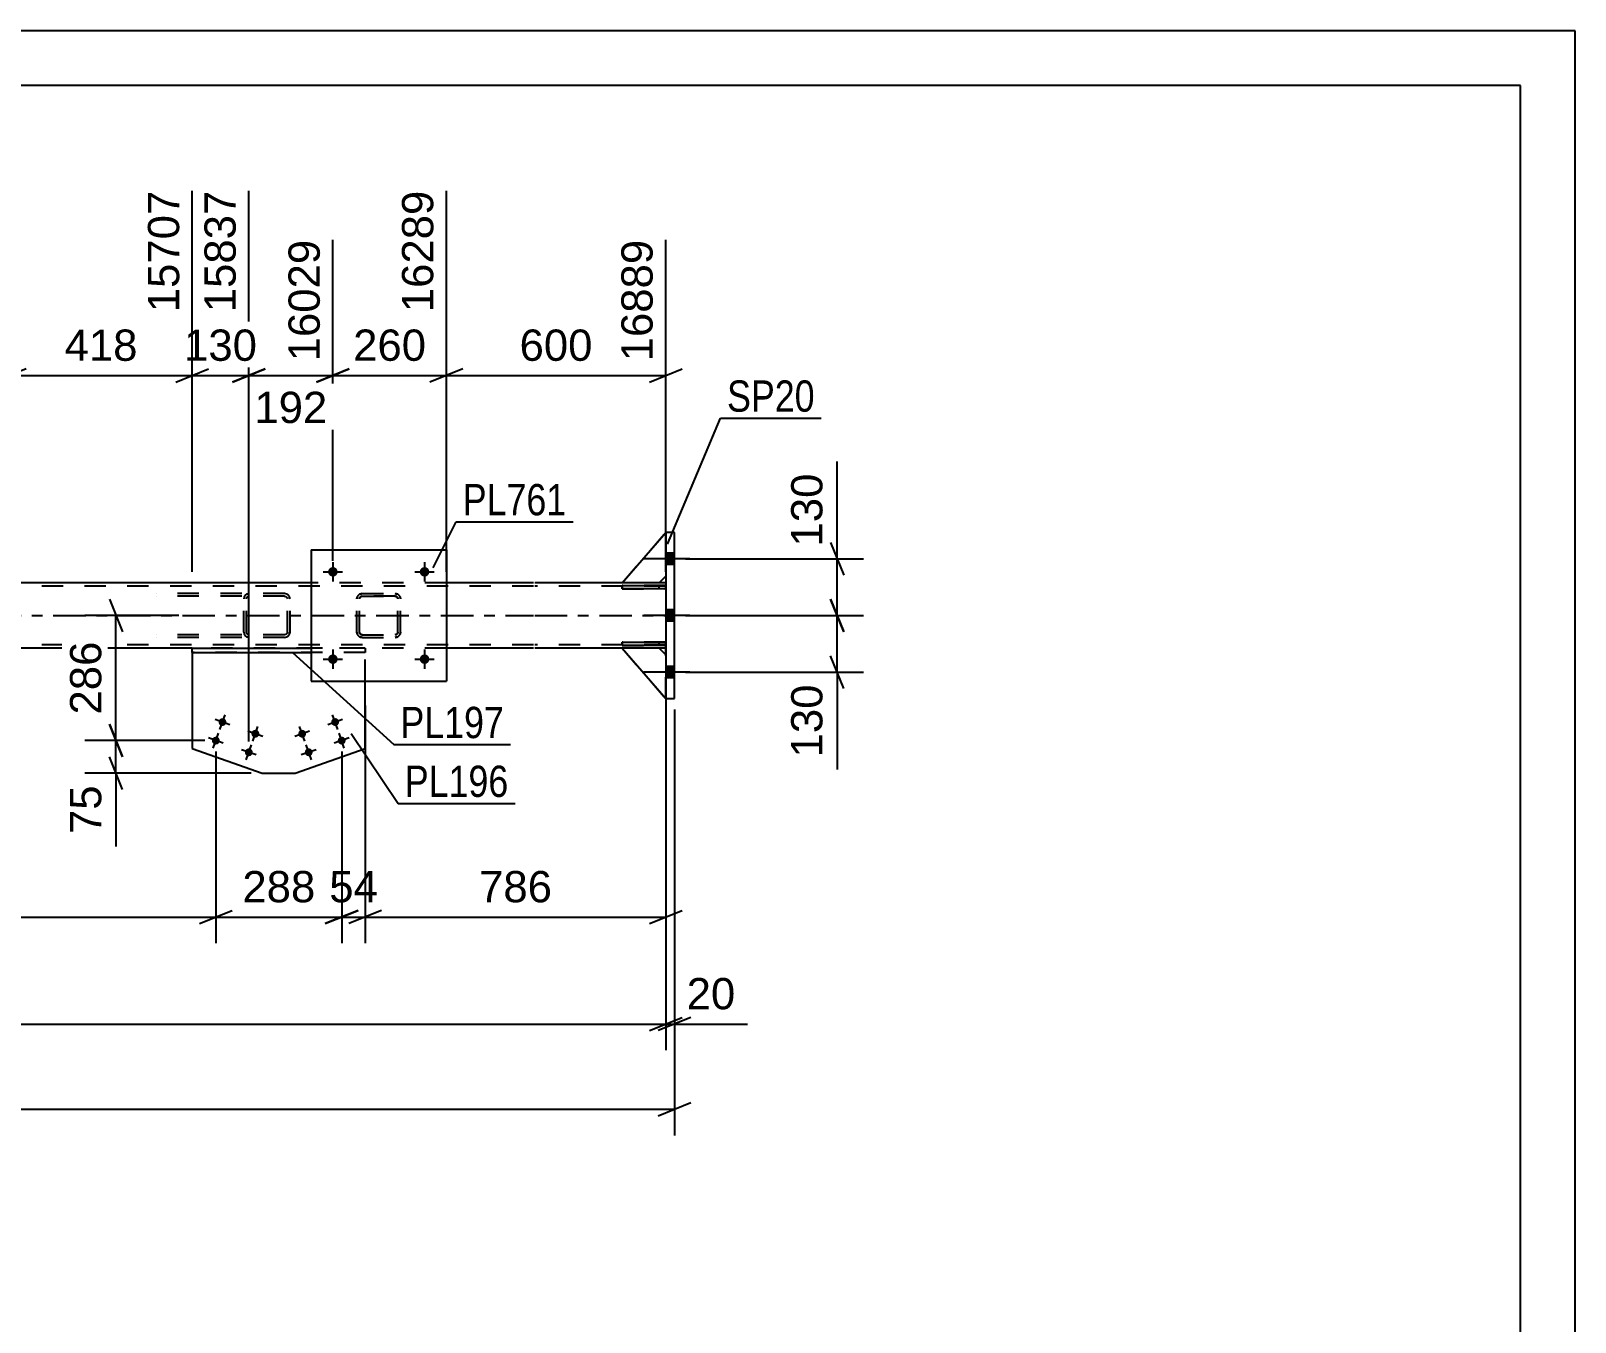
# Model space of a CAD drawing. Header units: millimetres. Extents: x -109 to 732, y -404 to 190.
# Drawn here: x 590.4 to 731.9, y 71.7 to 190 of the extents above; entities that cross this region are included whole.
import ezdxf

# ---------------------------------------------------------------- set-up
doc = ezdxf.new("R2010")
doc.units = ezdxf.units.MM
doc.linetypes.add('DXK_LINE_DOT2', pattern=[3.9198, 1.9599, -1.9599])
doc.linetypes.add('DXK_LINE_DOT3', pattern=[5.9187, 2.979, -0.9799, 0.9799, -0.9799])
doc.styles.add('Arial', font='ARIAL.TTF', dxfattribs={"height": 0.2})
doc.styles.add('Arial Narrow', font='ARIALN.TTF', dxfattribs={"height": 0.2})

# ---------------------------------------------------------------- blocks, each defined once
blk = doc.blocks.new('Unknown-717262461-1115')
at = {"color": 5, "linetype": 'Continuous'}
for p, q in [((731.85, 189.99), (-109.15, 189.99)), ((731.85, -404.01), (731.85, 189.99)), ((726.85, 184.99), (-104.15, 184.99)), ((726.85, -399.01), (726.85, 184.99))]:
    blk.add_line(p, q, dxfattribs=at)
blk = doc.blocks.new('Part-717262461-7032 - 6853')
at = {"color": 2, "linetype": 'Continuous'}
for p, q in [((616.02, 142.44), (616.02, 130.44)), ((616.02, 142.44), (628.42, 142.44)), ((628.42, 142.44), (628.42, 130.44)), ((616.02, 130.44), (628.42, 130.44))]:
    blk.add_line(p, q, dxfattribs=at)
blk = doc.blocks.new('Part-717262461-6874 - 6853')
at = {"color": 7, "linetype": 'DXK_LINE_DOT2'}
for p, q in [((613.59, 138.44), (601.82, 138.44)), ((613.59, 138.2), (601.82, 138.2)), ((609.88, 138.14), (609.85, 137.96)), ((609.85, 134.92), (609.85, 137.96)), ((610.1, 137.96), (610.12, 138.05)), ((610.1, 134.92), (610.1, 137.96)), ((610.12, 138.05), (610.18, 138.13)), ((610.36, 138.44), (610.16, 138.4)), ((610.18, 138.13), (610.26, 138.18)), ((610.26, 138.18), (610.36, 138.2)), ((613.79, 138.4), (613.59, 138.44)), ((613.59, 138.2), (613.69, 138.18)), ((613.69, 138.18), (613.77, 138.13)), ((613.77, 138.13), (613.83, 138.05)), ((613.83, 138.05), (613.85, 137.96)), ((613.85, 134.92), (613.85, 137.96)), ((614.1, 137.96), (614.06, 138.14)), ((614.1, 134.92), (614.1, 137.96)), ((613.59, 134.68), (601.82, 134.68)), ((613.59, 134.44), (601.82, 134.44)), ((609.85, 134.92), (609.88, 134.73)), ((610.12, 134.83), (610.1, 134.92)), ((610.18, 134.75), (610.12, 134.83)), ((610.16, 134.48), (610.36, 134.44)), ((610.26, 134.7), (610.18, 134.75)), ((610.36, 134.68), (610.26, 134.7)), ((613.69, 134.7), (613.59, 134.68)), ((613.59, 134.44), (613.79, 134.48)), ((613.77, 134.75), (613.69, 134.7)), ((613.83, 134.83), (613.77, 134.75)), ((613.85, 134.92), (613.83, 134.83)), ((614.06, 134.73), (614.1, 134.92))]:
    blk.add_line(p, q, dxfattribs=at)
for centre, start, end in [((610.34, 137.94), 110.7583, 155.68), ((613.61, 137.94), 24.32, 69.2417), ((610.34, 134.94), 204.32, 249.2417), ((613.61, 134.94), 290.7583, 335.68)]:
    blk.add_arc(centre, 0.496, start, end, dxfattribs=at)
blk = doc.blocks.new('Part-717262461-6911 - 6853')
at = {"color": 2, "linetype": 'Continuous'}
for p, q in [((649.32, 144.04), (648.52, 144.04)), ((648.52, 144.04), (648.52, 128.84)), ((649.32, 128.84), (649.32, 144.04)), ((648.52, 128.84), (649.32, 128.84))]:
    blk.add_line(p, q, dxfattribs=at)
at = {"color": 7, "linetype": 'DXK_LINE_DOT2'}
for p, q in [((649.32, 128.84), (649.32, 144.04)), ((648.52, 128.84), (648.52, 133.78))]:
    blk.add_line(p, q, dxfattribs=at)
blk = doc.blocks.new('Part-717262461-6974 - 6853')
at = {"color": 2, "linetype": 'Continuous'}
for p, q in [((605.14, 133.04), (605.14, 133.44)), ((605.14, 133.44), (616.02, 133.44)), ((605.14, 133.04), (616.02, 133.04))]:
    blk.add_line(p, q, dxfattribs=at)
at = {"color": 7, "linetype": 'DXK_LINE_DOT2'}
for p, q in [((620.99, 133.44), (616.02, 133.44)), ((620.99, 133.04), (616.02, 133.04)), ((620.99, 133.44), (620.99, 133.04))]:
    blk.add_line(p, q, dxfattribs=at)
blk = doc.blocks.new('Part-717262461-7021 - 6853')
at = {"color": 7, "linetype": 'DXK_LINE_DOT2'}
for p, q in [((620.22, 137.96), (620.25, 138.14)), ((620.25, 138.14), (620.22, 137.96)), ((620.22, 134.92), (620.22, 137.96)), ((620.46, 137.96), (620.47, 138.05)), ((620.47, 138.05), (620.46, 137.96)), ((620.46, 134.92), (620.46, 137.96)), ((620.47, 138.05), (620.53, 138.13)), ((620.53, 138.13), (620.47, 138.05)), ((620.51, 138.4), (620.7, 138.44)), ((620.7, 138.44), (620.51, 138.4)), ((620.53, 138.13), (620.6, 138.18)), ((620.6, 138.18), (620.53, 138.13)), ((620.6, 138.18), (620.7, 138.2)), ((620.7, 138.2), (620.6, 138.18)), ((620.7, 138.44), (623.74, 138.44)), ((620.7, 138.44), (620.7, 138.44)), ((620.7, 138.44), (623.74, 138.44)), ((620.7, 138.2), (623.74, 138.2)), ((620.7, 138.2), (620.7, 138.2)), ((623.74, 138.2), (620.7, 138.2)), ((623.74, 138.44), (623.74, 138.44)), ((623.74, 138.44), (623.92, 138.4)), ((623.92, 138.4), (623.74, 138.44)), ((623.74, 138.2), (623.74, 138.2)), ((623.74, 138.2), (623.83, 138.18)), ((623.83, 138.18), (623.74, 138.2)), ((623.83, 138.18), (623.91, 138.13)), ((623.91, 138.13), (623.83, 138.18)), ((623.91, 138.13), (623.96, 138.05)), ((623.96, 138.05), (623.91, 138.13)), ((623.96, 138.05), (623.98, 137.96)), ((623.98, 137.96), (623.96, 138.05)), ((623.98, 134.92), (623.98, 137.96)), ((624.18, 138.14), (624.22, 137.96)), ((624.22, 137.96), (624.18, 138.14)), ((624.22, 134.92), (624.22, 137.96)), ((620.25, 134.73), (620.22, 134.92)), ((620.22, 134.92), (620.25, 134.73)), ((620.47, 134.83), (620.46, 134.92)), ((620.46, 134.92), (620.47, 134.83)), ((620.53, 134.75), (620.47, 134.83)), ((620.47, 134.83), (620.53, 134.75)), ((620.7, 134.44), (620.51, 134.48)), ((620.51, 134.47), (620.7, 134.44)), ((620.6, 134.7), (620.53, 134.75)), ((620.53, 134.75), (620.6, 134.7)), ((620.7, 134.68), (620.6, 134.7)), ((620.6, 134.7), (620.7, 134.68)), ((620.7, 134.68), (623.74, 134.68)), ((620.7, 134.68), (620.7, 134.68)), ((620.7, 134.68), (623.74, 134.68)), ((620.7, 134.44), (623.74, 134.44)), ((620.7, 134.44), (620.7, 134.44)), ((620.7, 134.44), (623.74, 134.44)), ((623.83, 134.7), (623.74, 134.68)), ((623.74, 134.68), (623.83, 134.7)), ((623.74, 134.68), (623.74, 134.68)), ((623.92, 134.48), (623.74, 134.44)), ((623.74, 134.44), (623.92, 134.47)), ((623.74, 134.44), (623.74, 134.44)), ((623.91, 134.75), (623.83, 134.7)), ((623.83, 134.7), (623.91, 134.75)), ((623.96, 134.83), (623.91, 134.75)), ((623.91, 134.75), (623.96, 134.83)), ((623.98, 134.92), (623.96, 134.83)), ((623.96, 134.83), (623.98, 134.92)), ((624.22, 134.92), (624.18, 134.73)), ((624.18, 134.73), (624.22, 134.92))]:
    blk.add_line(p, q, dxfattribs=at)
at = {"color": 7, "linetype": 'DXK_LINE_DOT3'}
blk.add_line((622.22, 136.44), (622.22, 136.44), dxfattribs=at)
at = {"color": 7, "linetype": 'DXK_LINE_DOT2'}
for centre, start, end in [((620.7, 137.96), 112.5, 157.5), ((620.7, 137.96), 112.5, 157.5), ((623.74, 137.96), 22.5, 67.5), ((623.74, 137.96), 22.5, 67.5), ((620.7, 134.92), 202.5, 247.5), ((620.7, 134.92), 202.5, 247.5), ((623.74, 134.92), 292.5, 337.5), ((623.74, 134.92), 292.5, 337.5)]:
    blk.add_arc(centre, 0.48, start, end, dxfattribs=at)
blk = doc.blocks.new('Part-717262461-7237 - 6853')
at = {"color": 7, "linetype": 'DXK_LINE_DOT2'}
for p, q in [((648.52, 134), (644.52, 134)), ((644.52, 134), (644.52, 133.68)), ((644.52, 133.68), (648.52, 133.68)), ((647.92, 133.68), (647.92, 134)), ((648.52, 133.68), (648.52, 134))]:
    blk.add_line(p, q, dxfattribs=at)
blk = doc.blocks.new('Bolt-717262461-7070 - 6853')
at = {"linetype": 'Continuous'}
for points in [[(618.46, 132.44, -1), (617.58, 132.44, -1)], [(626.86, 132.44, -1), (625.98, 132.44, -1)]]:
    blk.add_hatch(color=1, dxfattribs=at).paths.add_polyline_path(points)
at = {"color": 1, "linetype": 'Continuous'}
for p, q in [((618.02, 133.32), (618.02, 131.56)), ((626.42, 133.32), (626.42, 131.56)), ((617.14, 132.44), (618.9, 132.44)), ((625.54, 132.44), (627.3, 132.44))]:
    blk.add_line(p, q, dxfattribs=at)
blk = doc.blocks.new('Bolt-717262461-7071 - 6853')
at = {"linetype": 'Continuous'}
for points in [[(618.46, 140.44, -1), (617.58, 140.44, -1)], [(626.86, 140.44, -1), (625.98, 140.44, -1)]]:
    blk.add_hatch(color=1, dxfattribs=at).paths.add_polyline_path(points)
at = {"color": 1, "linetype": 'Continuous'}
for p, q in [((617.14, 140.44), (618.9, 140.44)), ((618.02, 141.32), (618.02, 139.56)), ((625.54, 140.44), (627.3, 140.44)), ((626.42, 141.32), (626.42, 139.56))]:
    blk.add_line(p, q, dxfattribs=at)
blk = doc.blocks.new('Bolt-717262461-7079 - 6853')
at = {"linetype": 'Continuous'}
for points in [[(614.87, 125.49, -1), (615.55, 125.73, -1)], [(617.89, 126.56, -1), (618.57, 126.8, -1)], [(618.49, 124.86, -1), (619.17, 125.1, -1)], [(615.47, 123.79, -1), (616.15, 124.03, -1)]]:
    blk.add_hatch(color=1, dxfattribs=at).paths.add_polyline_path(points)
at = {"color": 1, "linetype": 'Continuous'}
for p, q in [((618.47, 126), (617.99, 127.35)), ((615.45, 124.93), (614.97, 126.28)), ((618.91, 126.92), (617.55, 126.43)), ((615.89, 125.85), (614.53, 125.37)), ((616.05, 123.23), (615.57, 124.59)), ((619.51, 125.22), (618.15, 124.74)), ((619.07, 124.3), (618.59, 125.66)), ((616.49, 124.15), (615.13, 123.67))]:
    blk.add_line(p, q, dxfattribs=at)
blk = doc.blocks.new('Bolt-717262461-7080 - 6853')
at = {"linetype": 'Continuous'}
for points in [[(607.57, 126.8, -1), (608.24, 126.56, -1)], [(610.58, 125.73, -1), (611.26, 125.49, -1)], [(606.96, 125.1, -1), (607.64, 124.86, -1)], [(609.98, 124.03, -1), (610.66, 123.79, -1)]]:
    blk.add_hatch(color=1, dxfattribs=at).paths.add_polyline_path(points)
at = {"color": 1, "linetype": 'Continuous'}
for p, q in [((607.66, 126), (608.15, 127.35)), ((608.58, 126.43), (607.23, 126.92)), ((610.68, 124.93), (611.16, 126.28)), ((607.98, 124.74), (606.62, 125.22)), ((607.06, 124.3), (607.54, 125.66)), ((610.08, 123.23), (610.56, 124.59)), ((611.6, 125.37), (610.24, 125.85)), ((611, 123.67), (609.64, 124.15))]:
    blk.add_line(p, q, dxfattribs=at)
blk = doc.blocks.new('Bolt-717262461-7086 - 6853')
at = {"linetype": 'Continuous'}
for points in [[(649.32, 141.12), (649.32, 142.16), (648.52, 142.16), (648.52, 141.12)], [(649.32, 141.12), (649.32, 142.16), (648.52, 142.16), (648.52, 141.12)], [(649.32, 141.12), (649.32, 142.16), (648.52, 142.16), (648.52, 141.12)], [(649.32, 135.92), (649.32, 136.96), (648.52, 136.96), (648.52, 135.92)], [(649.32, 135.92), (649.32, 136.96), (648.52, 136.96), (648.52, 135.92)], [(649.32, 130.72), (649.32, 131.76), (648.52, 131.76), (648.52, 130.72)], [(649.32, 130.72), (649.32, 131.76), (648.52, 131.76), (648.52, 130.72)], [(649.32, 130.72), (649.32, 131.76), (648.52, 131.76), (648.52, 130.72)]]:
    blk.add_hatch(color=1, dxfattribs=at).paths.add_polyline_path(points)
at = {"color": 1, "linetype": 'Continuous'}
for p, q in [((650.72, 141.64), (646.52, 141.64)), ((650.72, 141.64), (646.52, 141.64)), ((650.72, 141.64), (646.52, 141.64)), ((649.32, 142.16), (648.52, 142.16)), ((649.32, 142.16), (648.52, 142.16)), ((649.32, 142.16), (648.52, 142.16)), ((649.32, 141.12), (648.52, 141.12)), ((649.32, 141.12), (648.52, 141.12)), ((649.32, 141.12), (648.52, 141.12)), ((650.72, 136.44), (646.52, 136.44)), ((650.72, 136.44), (646.52, 136.44)), ((649.32, 136.96), (648.52, 136.96)), ((649.32, 136.96), (648.52, 136.96)), ((649.32, 135.92), (648.52, 135.92)), ((649.32, 135.92), (648.52, 135.92)), ((649.32, 131.76), (648.52, 131.76)), ((649.32, 131.76), (648.52, 131.76)), ((649.32, 131.76), (648.52, 131.76)), ((650.72, 131.24), (646.52, 131.24)), ((650.72, 131.24), (646.52, 131.24)), ((650.72, 131.24), (646.52, 131.24)), ((649.32, 130.72), (648.52, 130.72)), ((649.32, 130.72), (648.52, 130.72)), ((649.32, 130.72), (648.52, 130.72))]:
    blk.add_line(p, q, dxfattribs=at)
blk = doc.blocks.new('Part-717262461-7106 - 6853')
at = {"color": 7, "linetype": 'DXK_LINE_DOT2'}
for p, q in [((636.42, 139.12), (-23.14, 139.12)), ((628.42, 139.44), (616.02, 139.44)), ((648.52, 139.12), (636.52, 139.12)), ((647.92, 139.44), (644.52, 139.44)), ((648.52, 139.44), (648.52, 133.49)), ((636.42, 133.76), (-23.14, 133.76)), ((628.42, 133.44), (605.14, 133.44)), ((648.52, 133.76), (636.52, 133.76)), ((647.92, 133.44), (644.52, 133.44)), ((648.52, 133.49), (648.52, 133.44)), ((648.52, 133.44), (648.52, 133.49))]:
    blk.add_line(p, q, dxfattribs=at)
at = {"color": 2, "linetype": 'Continuous'}
for p, q in [((616.02, 139.44), (588.42, 139.44)), ((636.42, 139.44), (628.42, 139.44)), ((644.52, 139.44), (636.52, 139.44)), ((648.52, 139.44), (647.92, 139.44)), ((605.14, 133.44), (588.42, 133.44)), ((636.42, 133.44), (628.42, 133.44)), ((644.52, 133.44), (636.52, 133.44)), ((648.52, 133.44), (647.92, 133.44))]:
    blk.add_line(p, q, dxfattribs=at)
at = {"color": 7, "linetype": 'DXK_LINE_DOT3'}
for p, q in [((-23.14, 136.44), (636.42, 136.44)), ((636.52, 136.44), (648.52, 136.44))]:
    blk.add_line(p, q, dxfattribs=at)
blk = doc.blocks.new('Part-717262461-7239 - 6853')
at = {"color": 2, "linetype": 'Continuous'}
for p, q in [((644.52, 133.68), (644.52, 134)), ((644.52, 134), (648.52, 134)), ((648.52, 133.68), (644.52, 133.68)), ((648.52, 133.68), (648.52, 134))]:
    blk.add_line(p, q, dxfattribs=at)
at = {"color": 7, "linetype": 'DXK_LINE_DOT2'}
for p, q in [((647.92, 133.68), (647.92, 134)), ((648.52, 134), (648.52, 133.68))]:
    blk.add_line(p, q, dxfattribs=at)
blk = doc.blocks.new('Part-717262461-7201 - 6853')
at = {"color": 2, "linetype": 'Continuous'}
for p, q in [((605.14, 133.04), (605.14, 124.26)), ((620.99, 124.26), (620.99, 130.44)), ((605.14, 124.26), (611.55, 121.99)), ((614.58, 121.99), (620.99, 124.26)), ((611.55, 121.99), (614.58, 121.99))]:
    blk.add_line(p, q, dxfattribs=at)
at = {"color": 7, "linetype": 'DXK_LINE_DOT2'}
for p, q in [((620.99, 133.04), (605.14, 133.04)), ((620.99, 130.44), (620.99, 133.04))]:
    blk.add_line(p, q, dxfattribs=at)
blk = doc.blocks.new('Part-717262461-7236 - 6853')
at = {"color": 7, "linetype": 'DXK_LINE_DOT2'}
for p, q in [((648.52, 139.2), (644.52, 139.2)), ((644.52, 139.2), (644.52, 138.88)), ((644.52, 138.88), (648.52, 138.88)), ((647.92, 138.88), (647.92, 139.2)), ((648.52, 138.88), (648.52, 139.2))]:
    blk.add_line(p, q, dxfattribs=at)
blk = doc.blocks.new('Part-717262461-7238 - 6853')
at = {"color": 2, "linetype": 'Continuous'}
for p, q in [((644.52, 138.88), (644.52, 139.2)), ((644.52, 139.2), (648.52, 139.2)), ((648.52, 138.88), (644.52, 138.88)), ((648.52, 138.88), (648.52, 139.2))]:
    blk.add_line(p, q, dxfattribs=at)
at = {"color": 7, "linetype": 'DXK_LINE_DOT2'}
for p, q in [((647.92, 138.88), (647.92, 139.2)), ((648.52, 139.2), (648.52, 138.88))]:
    blk.add_line(p, q, dxfattribs=at)
blk = doc.blocks.new('Part-717262461-7240 - 6853')
at = {"color": 7, "linetype": 'DXK_LINE_DOT2'}
for p, q in [((644.52, 139.44), (648.52, 144.04)), ((648.52, 144.04), (648.52, 140.04)), ((647.92, 139.44), (644.52, 139.44)), ((648.52, 140.04), (647.92, 139.44))]:
    blk.add_line(p, q, dxfattribs=at)
blk = doc.blocks.new('Part-717262461-7241 - 6853')
at = {"color": 2, "linetype": 'Continuous'}
for p, q in [((644.52, 139.44), (648.52, 144.04)), ((647.92, 139.44), (644.52, 139.44)), ((648.52, 140.04), (647.92, 139.44))]:
    blk.add_line(p, q, dxfattribs=at)
at = {"color": 7, "linetype": 'DXK_LINE_DOT2'}
blk.add_line((648.52, 144.04), (648.52, 140.04), dxfattribs=at)
blk = doc.blocks.new('Part-717262461-7242 - 6853')
at = {"color": 7, "linetype": 'DXK_LINE_DOT2'}
for p, q in [((647.92, 133.44), (644.52, 133.44)), ((644.52, 133.44), (648.52, 128.84)), ((648.52, 132.84), (647.92, 133.44)), ((648.52, 128.84), (648.52, 132.84))]:
    blk.add_line(p, q, dxfattribs=at)
blk = doc.blocks.new('Part-717262461-7243 - 6853')
at = {"color": 2, "linetype": 'Continuous'}
for p, q in [((647.92, 133.44), (644.52, 133.44)), ((644.52, 133.44), (648.52, 128.84)), ((648.52, 132.84), (647.92, 133.44))]:
    blk.add_line(p, q, dxfattribs=at)
at = {"color": 7, "linetype": 'DXK_LINE_DOT2'}
blk.add_line((648.52, 128.84), (648.52, 132.84), dxfattribs=at)
blk = doc.blocks.new('StraightDimension-717262461-8104 - 6853')
at = {"color": 7, "linetype": 'Continuous'}
for p, q in [((620.99, 128.21), (620.99, 106.42)), ((618.83, 123.98), (618.83, 106.42)), ((617.33, 108.22), (620.33, 109.42)), ((622.49, 109.42), (619.49, 108.22)), ((618.83, 108.82), (620.99, 108.82))]:
    blk.add_line(p, q, dxfattribs=at)
at = {"color": 0}
blk.add_wipeout([(622.73, 109.57), (622.73, 113.77), (617.09, 113.77), (617.09, 109.57)], dxfattribs=at)
at = {"color": 3, "style": 'Arial'}
blk.add_text('54', height=2.865, dxfattribs=at).set_placement((617.69, 110.17))
blk = doc.blocks.new('StraightDimension-717262461-20221 - 6853')
at = {"color": 7, "linetype": 'Continuous'}
for p, q in [((628.42, 140.44), (628.42, 175.34)), ((618.02, 141.44), (618.02, 170.84)), ((616.52, 157.82), (619.52, 159.02)), ((629.92, 159.02), (626.92, 157.82)), ((618.02, 158.42), (628.42, 158.42))]:
    blk.add_line(p, q, dxfattribs=at)
at = {"color": 0}
blk.add_wipeout([(627.15, 159.17), (627.15, 163.37), (619.28, 163.37), (619.28, 159.17)], dxfattribs=at)
at = {"color": 3, "style": 'Arial'}
blk.add_text('260', height=2.865, dxfattribs=at).set_placement((619.88, 159.77))
at = {"color": 0, "linetype": 'Continuous'}
blk.add_wipeout([(627.82, 175.94), (623.62, 175.94), (623.62, 163.62), (627.82, 163.62)], dxfattribs=at)
at = {"color": 3, "linetype": 'Continuous', "style": 'Arial'}
blk.add_text('16289', height=2.865, rotation=90.0002, dxfattribs=at).set_placement((627.22, 164.22))
blk = doc.blocks.new('StraightDimension-717262461-8113 - 6853')
at = {"color": 7, "linetype": 'Continuous'}
for p, q in [((607.3, 123.98), (607.3, 106.42)), ((618.83, 123.98), (618.83, 106.42)), ((605.8, 108.22), (608.8, 109.42)), ((620.33, 109.42), (617.33, 108.22)), ((607.3, 108.82), (618.83, 108.82))]:
    blk.add_line(p, q, dxfattribs=at)
at = {"color": 0}
blk.add_wipeout([(617, 109.57), (617, 113.77), (609.13, 113.77), (609.13, 109.57)], dxfattribs=at)
at = {"color": 3, "style": 'Arial'}
blk.add_text('288', height=2.865, dxfattribs=at).set_placement((609.73, 110.17))
blk = doc.blocks.new('StraightDimension-717262461-8122 - 6853')
at = {"color": 7, "linetype": 'Continuous'}
for p, q in [((535.86, 128.02), (535.86, 106.42)), ((607.3, 123.98), (607.3, 106.42)), ((537.36, 109.42), (534.36, 108.22)), ((605.8, 108.22), (608.8, 109.42)), ((535.86, 108.82), (607.3, 108.82))]:
    blk.add_line(p, q, dxfattribs=at)
at = {"color": 0}
blk.add_wipeout([(576.63, 109.57), (576.63, 113.77), (566.53, 113.77), (566.53, 109.57)], dxfattribs=at)
at = {"color": 3, "style": 'Arial'}
blk.add_text('1786', height=2.865, dxfattribs=at).set_placement((567.13, 110.17))
blk = doc.blocks.new('StraightDimension-717262461-21079 - 6853')
at = {"color": 7, "linetype": 'Continuous'}
for p, q in [((597.55, 137.94), (598.75, 134.94)), ((603.9, 136.44), (595.3, 136.44)), ((598.15, 124.98), (598.15, 136.44)), ((598.75, 123.48), (597.55, 126.48)), ((606.3, 124.98), (595.3, 124.98))]:
    blk.add_line(p, q, dxfattribs=at)
at = {"color": 0}
blk.add_wipeout([(597.4, 134.64), (593.2, 134.64), (593.2, 126.77), (597.4, 126.77)], dxfattribs=at)
at = {"color": 3, "style": 'Arial'}
blk.add_text('286', height=2.865, rotation=90.0002, dxfattribs=at).set_placement((596.8, 127.37))
blk = doc.blocks.new('StraightDimension-717262461-7280 - 6853')
at = {"color": 7, "linetype": 'Continuous'}
for p, q in [((648.52, 127.84), (648.52, 96.62)), ((647.02, 98.42), (650.02, 99.62)), ((-23.14, 99.02), (648.52, 99.02))]:
    blk.add_line(p, q, dxfattribs=at)
blk = doc.blocks.new('StraightDimension-717262461-7247 - 6853')
at = {"color": 7, "linetype": 'Continuous'}
for p, q in [((663.63, 137.94), (664.83, 134.94)), ((650.32, 136.44), (666.63, 136.44)), ((664.23, 131.24), (664.23, 136.44)), ((664.83, 129.74), (663.63, 132.74)), ((650.32, 131.24), (666.63, 131.24)), ((664.23, 131.24), (664.23, 122.32)), ((664.23, 131.24), (664.23, 122.32))]:
    blk.add_line(p, q, dxfattribs=at)
at = {"color": 0}
blk.add_wipeout([(663.48, 130.71), (659.28, 130.71), (659.28, 122.84), (663.48, 122.84)], dxfattribs=at)
at = {"color": 3, "style": 'Arial'}
blk.add_text('130', height=2.865, rotation=90.0002, dxfattribs=at).set_placement((662.88, 123.44))
blk = doc.blocks.new('StraightDimension-717262461-7255 - 6853')
at = {"color": 7, "linetype": 'Continuous'}
for p, q in [((664.23, 141.64), (664.23, 150.56)), ((664.23, 141.64), (664.23, 150.56)), ((663.63, 143.14), (664.83, 140.14)), ((650.32, 141.64), (666.63, 141.64)), ((664.23, 136.44), (664.23, 141.64)), ((664.83, 134.94), (663.63, 137.94)), ((650.32, 136.44), (666.63, 136.44))]:
    blk.add_line(p, q, dxfattribs=at)
at = {"color": 0}
blk.add_wipeout([(663.48, 150.03), (659.28, 150.03), (659.28, 142.16), (663.48, 142.16)], dxfattribs=at)
at = {"color": 3, "style": 'Arial'}
blk.add_text('130', height=2.865, rotation=90.0002, dxfattribs=at).set_placement((662.88, 142.76))
blk = doc.blocks.new('StraightDimension-717262461-7302 - 6853')
at = {"color": 7, "linetype": 'Continuous'}
for p, q in [((648.52, 127.84), (648.52, 96.62)), ((649.32, 127.84), (649.32, 96.62)), ((647.02, 98.42), (650.02, 99.62)), ((650.82, 99.62), (647.82, 98.42)), ((648.52, 99.02), (649.32, 99.02)), ((649.32, 99.02), (656.01, 99.02)), ((649.32, 99.02), (656.01, 99.02))]:
    blk.add_line(p, q, dxfattribs=at)
at = {"color": 0}
blk.add_wipeout([(655.49, 99.77), (655.49, 103.97), (649.84, 103.97), (649.84, 99.77)], dxfattribs=at)
at = {"color": 3, "style": 'Arial'}
blk.add_text('20', height=2.865, dxfattribs=at).set_placement((650.44, 100.37))
blk = doc.blocks.new('StraightDimension-717262461-7927 - 6853')
at = {"color": 7, "linetype": 'Continuous'}
for p, q in [((649.32, 127.84), (649.32, 88.82)), ((-23.94, 91.22), (649.32, 91.22)), ((647.82, 90.62), (650.82, 91.82))]:
    blk.add_line(p, q, dxfattribs=at)
blk = doc.blocks.new('StraightDimension-717262461-8092 - 6853')
at = {"color": 7, "linetype": 'Continuous'}
for p, q in [((648.52, 133.48), (648.52, 106.42)), ((620.99, 128.21), (620.99, 106.42)), ((622.49, 109.42), (619.49, 108.22)), ((647.02, 108.22), (650.02, 109.42)), ((620.99, 108.82), (648.52, 108.82))]:
    blk.add_line(p, q, dxfattribs=at)
at = {"color": 0}
blk.add_wipeout([(638.69, 109.57), (638.69, 113.77), (630.82, 113.77), (630.82, 109.57)], dxfattribs=at)
at = {"color": 3, "style": 'Arial'}
blk.add_text('786', height=2.865, dxfattribs=at).set_placement((631.42, 110.17))
blk = doc.blocks.new('StraightDimension-717262461-20220 - 6853')
at = {"color": 7, "linetype": 'Continuous'}
for p, q in [((628.42, 140.44), (628.42, 175.34)), ((648.52, 140.44), (648.52, 170.84)), ((629.92, 159.02), (626.92, 157.82)), ((647.02, 157.82), (650.02, 159.02)), ((628.42, 158.42), (648.52, 158.42))]:
    blk.add_line(p, q, dxfattribs=at)
at = {"color": 0}
blk.add_wipeout([(642.4, 159.17), (642.4, 163.37), (634.53, 163.37), (634.53, 159.17)], dxfattribs=at)
at = {"color": 3, "style": 'Arial'}
blk.add_text('600', height=2.865, dxfattribs=at).set_placement((635.13, 159.77))
at = {"color": 0, "linetype": 'Continuous'}
blk.add_wipeout([(647.92, 171.44), (643.72, 171.44), (643.72, 159.12), (647.92, 159.12)], dxfattribs=at)
at = {"color": 3, "linetype": 'Continuous', "style": 'Arial'}
blk.add_text('16889', height=2.865, rotation=90.0002, dxfattribs=at).set_placement((647.32, 159.72))
blk = doc.blocks.new('StraightDimension-717262461-20222 - 6853')
at = {"color": 7, "linetype": 'Continuous'}
for p, q in [((610.32, 124.91), (610.32, 175.34)), ((618.02, 141.44), (618.02, 170.84)), ((608.82, 157.82), (611.82, 159.02)), ((619.52, 159.02), (616.52, 157.82)), ((610.32, 158.42), (618.02, 158.42))]:
    blk.add_line(p, q, dxfattribs=at)
at = {"color": 0, "linetype": 'Continuous'}
blk.add_wipeout([(617.42, 171.44), (613.22, 171.44), (613.22, 159.12), (617.42, 159.12)], dxfattribs=at)
at = {"color": 0}
blk.add_wipeout([(618.1, 153.47), (618.1, 157.67), (610.23, 157.67), (610.23, 153.47)], dxfattribs=at)
at = {"color": 3, "linetype": 'Continuous', "style": 'Arial'}
blk.add_text('16029', height=2.865, rotation=90.0002, dxfattribs=at).set_placement((616.82, 159.72))
at = {"color": 3, "style": 'Arial'}
blk.add_text('192', height=2.865, dxfattribs=at).set_placement((610.83, 154.07))
blk = doc.blocks.new('StraightDimension-717262461-20223 - 6853')
at = {"color": 7, "linetype": 'Continuous'}
for p, q in [((605.14, 140.44), (605.14, 175.34)), ((610.32, 124.91), (610.32, 175.34)), ((603.64, 157.82), (606.64, 159.02)), ((611.82, 159.02), (608.82, 157.82)), ((605.14, 158.42), (610.32, 158.42))]:
    blk.add_line(p, q, dxfattribs=at)
at = {"color": 0}
blk.add_wipeout([(611.66, 159.17), (611.66, 163.37), (603.79, 163.37), (603.79, 159.17)], dxfattribs=at)
at = {"color": 3, "style": 'Arial'}
blk.add_text('130', height=2.865, dxfattribs=at).set_placement((604.39, 159.77))
at = {"color": 0, "linetype": 'Continuous'}
blk.add_wipeout([(609.72, 175.94), (605.52, 175.94), (605.52, 163.62), (609.72, 163.62)], dxfattribs=at)
at = {"color": 3, "linetype": 'Continuous', "style": 'Arial'}
blk.add_text('15837', height=2.865, rotation=90.0002, dxfattribs=at).set_placement((609.12, 164.22))
blk = doc.blocks.new('StraightDimension-717262461-20224 - 6853')
at = {"color": 7, "linetype": 'Continuous'}
for p, q in [((588.42, 140.44), (588.42, 175.34)), ((605.14, 140.44), (605.14, 175.34)), ((589.92, 159.02), (586.92, 157.82)), ((603.64, 157.82), (606.64, 159.02)), ((588.42, 158.42), (605.14, 158.42))]:
    blk.add_line(p, q, dxfattribs=at)
at = {"color": 0}
blk.add_wipeout([(600.71, 159.17), (600.71, 163.37), (592.84, 163.37), (592.84, 159.17)], dxfattribs=at)
at = {"color": 3, "style": 'Arial'}
blk.add_text('418', height=2.865, dxfattribs=at).set_placement((593.44, 159.77))
at = {"color": 0, "linetype": 'Continuous'}
blk.add_wipeout([(604.54, 175.94), (600.34, 175.94), (600.34, 163.62), (604.54, 163.62)], dxfattribs=at)
at = {"color": 3, "linetype": 'Continuous', "style": 'Arial'}
blk.add_text('15707', height=2.865, rotation=90.0002, dxfattribs=at).set_placement((603.94, 164.22))
blk = doc.blocks.new('StraightDimension-717262461-21080 - 6853')
at = {"color": 7, "linetype": 'Continuous'}
for p, q in [((597.55, 126.48), (598.75, 123.48)), ((606.3, 124.98), (595.3, 124.98)), ((598.15, 121.99), (598.15, 124.98)), ((598.75, 120.49), (597.55, 123.49)), ((610.55, 121.99), (595.3, 121.99)), ((598.15, 121.99), (598.15, 115.29)), ((598.15, 121.99), (598.15, 115.29))]:
    blk.add_line(p, q, dxfattribs=at)
at = {"color": 0}
blk.add_wipeout([(597.4, 121.46), (593.2, 121.46), (593.2, 115.82), (597.4, 115.82)], dxfattribs=at)
at = {"color": 3, "style": 'Arial'}
blk.add_text('75', height=2.865, rotation=90.0002, dxfattribs=at).set_placement((596.8, 116.42))
blk = doc.blocks.new('Mark-717262461-6907 - 6853')
at = {"color": 0}
blk.add_wipeout([(662.18, 155.11), (662.18, 158.11), (654.14, 158.11), (654.14, 155.11)], dxfattribs=at)
blk.add_wipeout([(662.18, 155.11), (662.18, 158.11), (654.14, 158.11), (654.14, 155.11)], dxfattribs=at)
at = {"color": 30, "linetype": 'Continuous'}
for p, q in [((648.69, 142.96), (653.54, 154.51)), ((653.54, 154.51), (662.78, 154.51))]:
    blk.add_line(p, q, dxfattribs=at)
at = {"color": 3, "style": 'Arial Narrow'}
blk.add_text('SP20', height=2.863, dxfattribs=at).set_placement((654.14, 155.11))
blk = doc.blocks.new('Mark-717262461-6970 - 6853')
at = {"color": 0}
blk.add_wipeout([(633.71, 125.21), (633.71, 128.21), (624.21, 128.21), (624.21, 125.21)], dxfattribs=at)
blk.add_wipeout([(633.71, 125.21), (633.71, 128.21), (624.21, 128.21), (624.21, 125.21)], dxfattribs=at)
at = {"color": 30, "linetype": 'Continuous'}
for p, q in [((614.33, 133.04), (623.61, 124.61)), ((623.61, 124.61), (634.31, 124.61))]:
    blk.add_line(p, q, dxfattribs=at)
at = {"color": 3, "style": 'Arial Narrow'}
blk.add_text('PL197', height=2.863, dxfattribs=at).set_placement((624.21, 125.21))
blk = doc.blocks.new('Mark-717262461-7028 - 6853')
at = {"color": 0}
blk.add_wipeout([(639.43, 145.62), (639.43, 148.62), (629.92, 148.62), (629.92, 145.62)], dxfattribs=at)
blk.add_wipeout([(639.43, 145.62), (639.43, 148.62), (629.92, 148.62), (629.92, 145.62)], dxfattribs=at)
at = {"color": 30, "linetype": 'Continuous'}
for p, q in [((627.22, 140.8), (629.32, 145.02)), ((629.32, 145.02), (640.03, 145.02))]:
    blk.add_line(p, q, dxfattribs=at)
at = {"color": 3, "style": 'Arial Narrow'}
blk.add_text('PL761', height=2.863, dxfattribs=at).set_placement((629.92, 145.62))
blk = doc.blocks.new('Mark-717262461-7197 - 6853')
at = {"color": 0}
blk.add_wipeout([(634.12, 119.82), (634.12, 122.82), (624.61, 122.82), (624.61, 119.82)], dxfattribs=at)
blk.add_wipeout([(634.12, 119.82), (634.12, 122.82), (624.61, 122.82), (624.61, 119.82)], dxfattribs=at)
at = {"color": 30, "linetype": 'Continuous'}
for p, q in [((619.71, 125.64), (624.01, 119.22)), ((624.01, 119.22), (634.72, 119.22))]:
    blk.add_line(p, q, dxfattribs=at)
at = {"color": 3, "style": 'Arial Narrow'}
blk.add_text('PL196', height=2.863, dxfattribs=at).set_placement((624.61, 119.82))

msp = doc.modelspace()

# ---------------------------------------------------------------- block references
for name in ['Unknown-717262461-1115', 'Part-717262461-7240 - 6853', 'Part-717262461-7241 - 6853', 'Part-717262461-6911 - 6853', 'Part-717262461-7032 - 6853', 'Bolt-717262461-7086 - 6853', 'Bolt-717262461-7071 - 6853', 'Part-717262461-7106 - 6853', 'Part-717262461-7236 - 6853', 'Part-717262461-7238 - 6853', 'Part-717262461-6874 - 6853', 'Part-717262461-7021 - 6853', 'Part-717262461-6974 - 6853', 'Part-717262461-7201 - 6853', 'Bolt-717262461-7070 - 6853', 'Part-717262461-7237 - 6853', 'Part-717262461-7239 - 6853', 'Part-717262461-7242 - 6853', 'Part-717262461-7243 - 6853', 'Bolt-717262461-7080 - 6853', 'Bolt-717262461-7079 - 6853']:
    msp.add_blockref(name, (0, 0))

# ---------------------------------------------------------------- next in the draw order: block references
for name in ['StraightDimension-717262461-20221 - 6853', 'StraightDimension-717262461-8104 - 6853']:
    msp.add_blockref(name, (0, 0))

# ---------------------------------------------------------------- next in the draw order: block references
msp.add_blockref('StraightDimension-717262461-8113 - 6853', (0, 0))

# ---------------------------------------------------------------- next in the draw order: block references
msp.add_blockref('StraightDimension-717262461-8122 - 6853', (0, 0))

# ---------------------------------------------------------------- next in the draw order: block references
msp.add_blockref('StraightDimension-717262461-21079 - 6853', (0, 0))

# ---------------------------------------------------------------- next in the draw order: block references
msp.add_blockref('StraightDimension-717262461-7280 - 6853', (0, 0))

# ---------------------------------------------------------------- next in the draw order: block references
msp.add_blockref('StraightDimension-717262461-7247 - 6853', (0, 0))

# ---------------------------------------------------------------- next in the draw order: block references
for name in ['StraightDimension-717262461-7255 - 6853', 'StraightDimension-717262461-7302 - 6853']:
    msp.add_blockref(name, (0, 0))

# ---------------------------------------------------------------- next in the draw order: block references
for name in ['StraightDimension-717262461-20220 - 6853', 'StraightDimension-717262461-7927 - 6853']:
    msp.add_blockref(name, (0, 0))

# ---------------------------------------------------------------- next in the draw order: block references
for name in ['Mark-717262461-6907 - 6853', 'Mark-717262461-7028 - 6853', 'StraightDimension-717262461-8092 - 6853']:
    msp.add_blockref(name, (0, 0))

# ---------------------------------------------------------------- next in the draw order: block references
msp.add_blockref('StraightDimension-717262461-20222 - 6853', (0, 0))

# ---------------------------------------------------------------- next in the draw order: block references
for name in ['StraightDimension-717262461-20223 - 6853', 'Mark-717262461-6970 - 6853']:
    msp.add_blockref(name, (0, 0))

# ---------------------------------------------------------------- next in the draw order: block references
for name in ['StraightDimension-717262461-20224 - 6853', 'StraightDimension-717262461-21080 - 6853', 'Mark-717262461-7197 - 6853']:
    msp.add_blockref(name, (0, 0))

doc.saveas('drawing.dxf')
